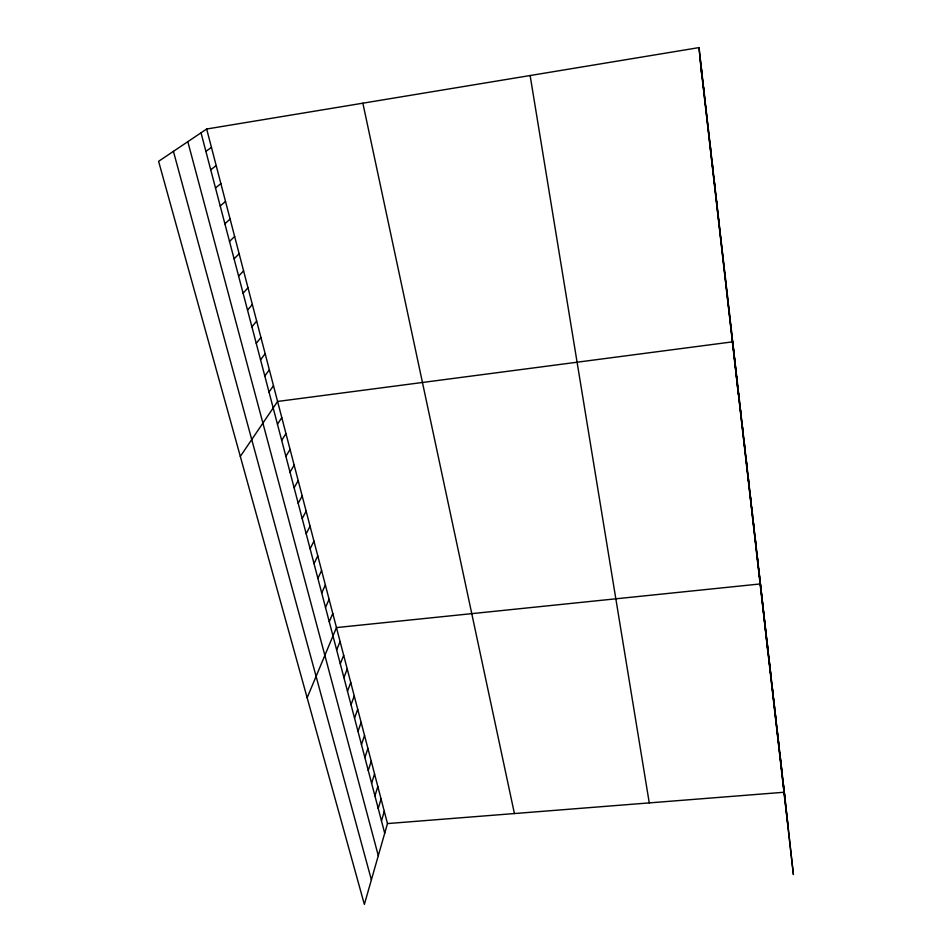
<?xml version="1.0" encoding="UTF-8"?>
<svg xmlns="http://www.w3.org/2000/svg" width="952" height="952" viewBox="0 0 952 952"><rect width="100%" height="100%" fill="white"/><g stroke="black" fill="none" stroke-linecap="round" stroke-linejoin="round"><path stroke-width="1.43" d="M206.667 129.02L387.476 823.575L364.366 904.4L158.603 161.316L206.667 129.02L699.018 47.6L785.388 802.048M381.478 820.91L384.287 811.318M378.218 808.474L381.074 798.954M374.933 795.92L377.825 786.483M371.613 783.258L374.553 773.905M368.257 770.477L371.244 761.207M364.878 757.578L367.912 748.391M361.462 744.571L364.545 735.456M358.012 731.433L361.141 722.413M354.537 718.165L357.714 709.24M351.026 704.777L354.251 695.948M347.48 691.271L350.764 682.524M343.91 677.634L347.23 668.982M340.292 663.865L343.672 655.309M336.651 649.966L340.078 641.505M307.151 697.78L336.461 627.582L760.446 583.921L768.109 654.036M329.249 621.751L332.795 613.516M325.501 607.447L329.094 599.308M321.716 593.001L325.37 584.968M317.885 578.411L321.597 570.498M314.017 563.679L317.789 555.873M310.126 548.804L313.946 541.117M306.175 533.774L310.066 526.206M302.2 518.602L306.151 511.153M298.178 503.275L302.189 495.956M294.12 487.781L298.19 480.593M290.015 472.144L294.156 465.088M285.874 456.341L290.074 449.427M281.685 440.383L285.957 433.6M277.46 424.259L281.792 417.607M240.32 456.424L277.591 401.458L732.719 341.827L738.312 394.199M269.011 392.057L273.486 385.703M264.799 376.004L269.345 369.792M260.55 359.773L265.156 353.716M256.243 343.386L260.931 337.472M251.911 326.833L256.659 321.074M247.52 310.102L252.351 304.509M243.081 293.204L247.996 287.766M238.607 276.116L243.593 270.856M234.085 258.861L239.142 253.767M229.503 241.427L234.644 236.501M224.886 223.803L230.098 219.055M220.209 205.989L225.517 201.431M215.497 187.984L220.876 183.617M210.725 169.789L216.187 165.612M205.894 151.404L211.451 147.405M387.476 823.575L784.305 792.231L793.397 874.579L700.731 65.248M173.419 151.356L371.387 879.838M187.818 141.681L378.301 855.669M201.027 132.804L384.715 833.238M362.867 103.185L514.413 813.543M530.133 75.529L649.264 802.893M699.994 57.584L787.911 824.86M779.807 752.925L780.854 762.481M781.318 766.158L782.389 775.797M782.818 779.26L783.901 788.982M772.012 684.893L773.012 693.96M773.607 698.756L774.607 707.931M775.178 712.501L776.201 721.771M776.737 726.102L777.76 735.468M778.284 739.585L779.319 749.046M767.157 642.469L768.121 651.227M768.788 656.749L769.763 665.615M770.406 670.886L771.394 679.859M756.995 553.755L757.875 561.823M758.732 568.915L759.625 577.102M751.687 507.356L752.52 515.032M753.472 522.981L754.317 530.799M755.245 538.451L756.102 546.388M748.046 475.631L748.843 483.033M749.878 491.577L750.688 499.122M744.333 443.227L745.107 450.344M746.201 459.507L746.987 466.777M740.549 410.145L741.275 416.952M742.453 426.77L743.203 433.743M738.621 393.343L739.335 399.995M734.706 359.178L735.384 365.52M736.681 376.349L737.372 382.847M730.779 324.882L731.422 330.891M728.816 307.77L729.434 313.601M726.84 290.467L727.435 296.12M724.841 272.974L725.412 278.46M722.818 255.303L723.365 260.598M720.771 237.441L721.307 242.546M718.701 219.376L719.212 224.303M716.606 201.122L717.094 205.846M714.488 182.677L714.964 187.199M712.358 164.018L712.798 168.337M710.192 145.144L710.62 149.262M708.014 126.069L708.407 129.972M705.801 106.779L706.17 110.456M703.564 87.275L703.909 90.726M701.303 67.556L701.624 70.769M699.018 47.6L701.505 73.161"/></g></svg>
